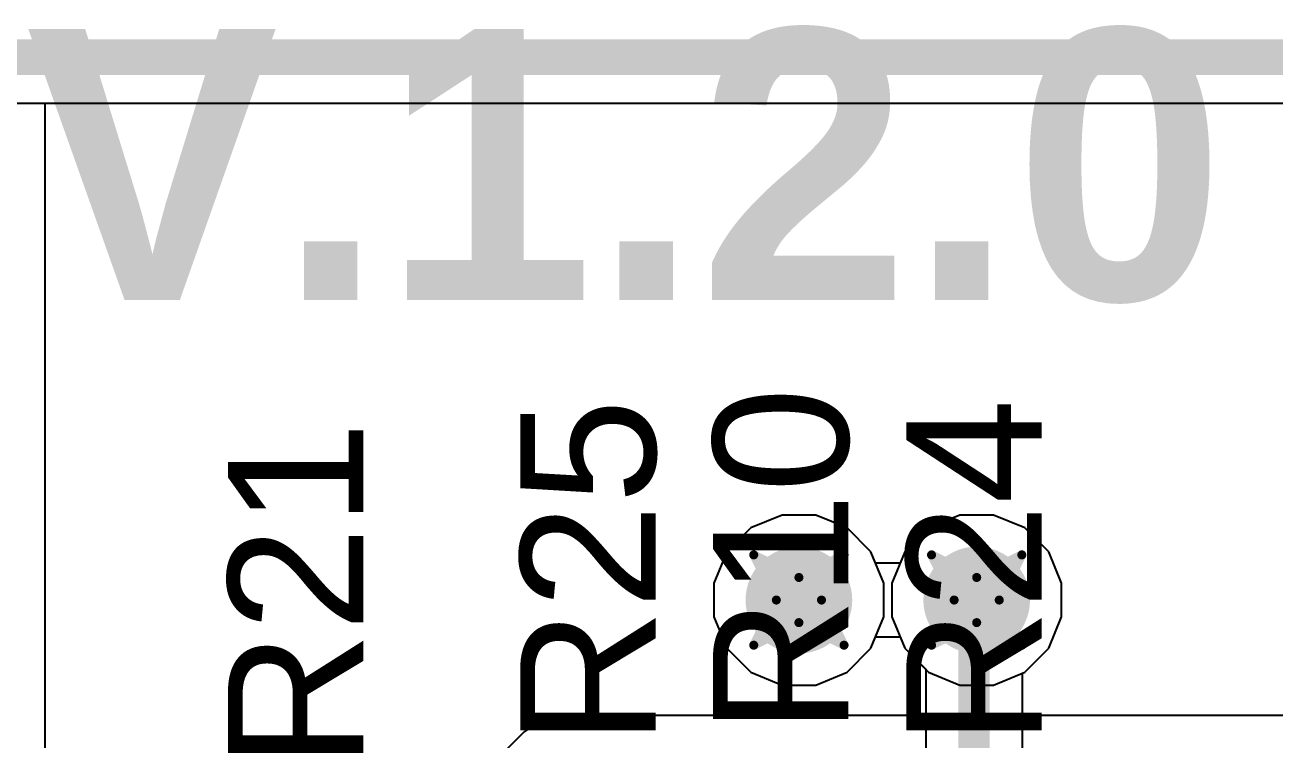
# Model space of a CAD drawing. Header units: inches. Extents: x -3 to 488, y -11 to 93.
# Drawn here: x 70.89 to 77.92, y 36.73 to 40.75 of the extents above; entities that cross this region are included whole.
import ezdxf

# ---------------------------------------------------------------- set-up
doc = ezdxf.new("R2010")
doc.units = ezdxf.units.IN
for name, color, linetype in [('Board Cutout', 216, 'Continuous'), ('Bottom Layer', 5, 'Continuous'), ('Drill Drawing', 1, 'Continuous'), ('Layer 1', 16, 'Continuous'), ('Layer 2', 76, 'Continuous'), ('Top Layer', 1, 'Continuous'), ('Top Overlay', 2, 'Continuous'), ('Via Holes', 16, 'Continuous')]:
    doc.layers.add(name, color=color, linetype=linetype)
doc.styles.add('Arial', font='', dxfattribs={"height": 0.2})
doc.styles.add('Arial_Bold', font='', dxfattribs={"height": 0.2})
doc.styles.get('Arial').set_extended_font_data('Arial')
doc.styles.get('Arial_Bold').set_extended_font_data('Arial', bold=True)

msp = doc.modelspace()

# ---------------------------------------------------------------- hatches: boundary and pattern name
at = {"layer": 'Bottom Layer'}
h = msp.add_hatch(color=5, dxfattribs=at)
edge = h.paths.add_edge_path()
edge.add_arc((75.2424, 37.5176), 0.3, 0, 360)
h = msp.add_hatch(color=5, dxfattribs=at)
edge = h.paths.add_edge_path()
edge.add_arc((76.2424, 37.5176), 0.3, 0, 360)
at = {"layer": 'Layer 1'}
h = msp.add_hatch(color=16, dxfattribs=at)
edge = h.paths.add_edge_path()
edge.add_arc((75.2424, 37.5176), 0.3, 0, 360)
h = msp.add_hatch(color=16, dxfattribs=at)
edge = h.paths.add_edge_path()
edge.add_arc((76.2424, 37.5176), 0.3, 0, 360)
at = {"layer": 'Layer 2'}
h = msp.add_hatch(color=76, dxfattribs=at)
edge = h.paths.add_edge_path()
edge.add_arc((75.2424, 37.5176), 0.3, 0, 360)
h = msp.add_hatch(color=76, dxfattribs=at)
edge = h.paths.add_edge_path()
edge.add_arc((76.2424, 37.5176), 0.3, 0, 360)
at = {"layer": 'Top Layer'}
h = msp.add_hatch(color=1, dxfattribs=at)
edge = h.paths.add_edge_path()
edge.add_arc((75.2424, 37.5176), 0.3, 0, 360)
h = msp.add_hatch(color=1, dxfattribs=at)
edge = h.paths.add_edge_path()
edge.add_arc((76.2424, 37.5176), 0.3, 0, 360)
at = {"layer": 'Via Holes'}
h = msp.add_hatch(color=7, dxfattribs=at)
edge = h.paths.add_edge_path()
edge.add_arc((75.2424, 37.5176), 0.15, 0, 360)
h = msp.add_hatch(color=7, dxfattribs=at)
edge = h.paths.add_edge_path()
edge.add_arc((76.2424, 37.5176), 0.15, 0, 360)

# ---------------------------------------------------------------- linework, layer by layer
at = {"layer": 'Board Cutout'}
msp.add_lwpolyline([(62.0902, 40.5698, 0.2, 0.2, 0), (79.49, 40.5698, 0.2, 0.2, 0)], format="xyseb", dxfattribs=at)
at = {"layer": 'Bottom Layer'}
for p, q in [((71.0016, 35.4816), (71.0016, 40.3108)), ((71.0016, 40.3108), (79.3827, 40.3108)), ((75.1474, 37.9954), (74.9718, 37.9227)), ((75.3375, 37.9954), (75.1474, 37.9954)), ((75.5131, 37.9227), (75.3375, 37.9954)), ((74.9718, 37.9227), (74.8374, 37.7883)), ((75.6475, 37.7883), (75.5131, 37.9227)), ((74.8374, 37.7883), (74.7646, 37.6127)), ((75.7202, 37.6127), (75.6475, 37.7883)), ((74.7646, 37.6127), (74.7646, 37.4226)), ((75.7202, 37.4226), (75.7202, 37.6127)), ((74.7646, 37.4226), (74.8374, 37.247)), ((75.6475, 37.247), (75.7202, 37.4226)), ((74.8374, 37.247), (74.9718, 37.1126)), ((75.5131, 37.1126), (75.6475, 37.247)), ((74.9718, 37.1126), (75.1474, 37.0398)), ((75.3375, 37.0398), (75.5131, 37.1126)), ((75.1474, 37.0398), (75.3375, 37.0398))]:
    msp.add_line(p, q, dxfattribs=at)
at = {"layer": 'Drill Drawing'}
for points in [[(74.9884, 37.7716, 0.0508, 0.0508, 0), (75.2424, 37.6446, 0.0508, 0.0508, 0)], [(74.9884, 37.7716, 0.0508, 0.0508, 0), (75.1154, 37.5176, 0.0508, 0.0508, 0)], [(75.2424, 37.6446, 0.0508, 0.0508, 0), (75.4964, 37.7716, 0.0508, 0.0508, 0)], [(75.3694, 37.5176, 0.0508, 0.0508, 0), (75.4964, 37.7716, 0.0508, 0.0508, 0)], [(75.9884, 37.7716, 0.0508, 0.0508, 0), (76.2424, 37.6446, 0.0508, 0.0508, 0)], [(75.9884, 37.7716, 0.0508, 0.0508, 0), (76.1154, 37.5176, 0.0508, 0.0508, 0)], [(76.2424, 37.6446, 0.0508, 0.0508, 0), (76.4964, 37.7716, 0.0508, 0.0508, 0)], [(76.3694, 37.5176, 0.0508, 0.0508, 0), (76.4964, 37.7716, 0.0508, 0.0508, 0)], [(74.9884, 37.2636, 0.0508, 0.0508, 0), (75.1154, 37.5176, 0.0508, 0.0508, 0)], [(75.3694, 37.5176, 0.0508, 0.0508, 0), (75.4964, 37.2636, 0.0508, 0.0508, 0)], [(75.9884, 37.2636, 0.0508, 0.0508, 0), (76.1154, 37.5176, 0.0508, 0.0508, 0)], [(76.3694, 37.5176, 0.0508, 0.0508, 0), (76.4964, 37.2636, 0.0508, 0.0508, 0)], [(74.9884, 37.2636, 0.0508, 0.0508, 0), (75.2424, 37.3906, 0.0508, 0.0508, 0)], [(75.2424, 37.3906, 0.0508, 0.0508, 0), (75.4964, 37.2636, 0.0508, 0.0508, 0)], [(75.9884, 37.2636, 0.0508, 0.0508, 0), (76.2424, 37.3906, 0.0508, 0.0508, 0)], [(76.2424, 37.3906, 0.0508, 0.0508, 0), (76.4964, 37.2636, 0.0508, 0.0508, 0)]]:
    msp.add_lwpolyline(points, format="xyseb", dxfattribs=at)
for points in [[(74.9757, 37.7716, 0.0254, 0.0254, 1), (75.0011, 37.7716, 0.0254, 0.0254, 1)], [(74.9757, 37.7716, 0.0254, 0.0254, 1), (75.0011, 37.7716, 0.0254, 0.0254, 1)], [(75.4837, 37.7716, 0.0254, 0.0254, 1), (75.5091, 37.7716, 0.0254, 0.0254, 1)], [(75.4837, 37.7716, 0.0254, 0.0254, 1), (75.5091, 37.7716, 0.0254, 0.0254, 1)], [(75.9757, 37.7716, 0.0254, 0.0254, 1), (76.0011, 37.7716, 0.0254, 0.0254, 1)], [(75.9757, 37.7716, 0.0254, 0.0254, 1), (76.0011, 37.7716, 0.0254, 0.0254, 1)], [(76.4837, 37.7716, 0.0254, 0.0254, 1), (76.5091, 37.7716, 0.0254, 0.0254, 1)], [(76.4837, 37.7716, 0.0254, 0.0254, 1), (76.5091, 37.7716, 0.0254, 0.0254, 1)], [(75.2297, 37.6446, 0.0254, 0.0254, 1), (75.2551, 37.6446, 0.0254, 0.0254, 1)], [(75.2297, 37.6446, 0.0254, 0.0254, 1), (75.2551, 37.6446, 0.0254, 0.0254, 1)], [(76.2297, 37.6446, 0.0254, 0.0254, 1), (76.2551, 37.6446, 0.0254, 0.0254, 1)], [(76.2297, 37.6446, 0.0254, 0.0254, 1), (76.2551, 37.6446, 0.0254, 0.0254, 1)], [(75.1027, 37.5176, 0.0254, 0.0254, 1), (75.1281, 37.5176, 0.0254, 0.0254, 1)], [(75.1027, 37.5176, 0.0254, 0.0254, 1), (75.1281, 37.5176, 0.0254, 0.0254, 1)], [(75.3567, 37.5176, 0.0254, 0.0254, 1), (75.3821, 37.5176, 0.0254, 0.0254, 1)], [(75.3567, 37.5176, 0.0254, 0.0254, 1), (75.3821, 37.5176, 0.0254, 0.0254, 1)], [(76.1027, 37.5176, 0.0254, 0.0254, 1), (76.1281, 37.5176, 0.0254, 0.0254, 1)], [(76.1027, 37.5176, 0.0254, 0.0254, 1), (76.1281, 37.5176, 0.0254, 0.0254, 1)], [(76.3567, 37.5176, 0.0254, 0.0254, 1), (76.3821, 37.5176, 0.0254, 0.0254, 1)], [(76.3567, 37.5176, 0.0254, 0.0254, 1), (76.3821, 37.5176, 0.0254, 0.0254, 1)], [(75.2297, 37.3906, 0.0254, 0.0254, 1), (75.2551, 37.3906, 0.0254, 0.0254, 1)], [(75.2297, 37.3906, 0.0254, 0.0254, 1), (75.2551, 37.3906, 0.0254, 0.0254, 1)], [(76.2297, 37.3906, 0.0254, 0.0254, 1), (76.2551, 37.3906, 0.0254, 0.0254, 1)], [(76.2297, 37.3906, 0.0254, 0.0254, 1), (76.2551, 37.3906, 0.0254, 0.0254, 1)], [(74.9757, 37.2636, 0.0254, 0.0254, 1), (75.0011, 37.2636, 0.0254, 0.0254, 1)], [(74.9757, 37.2636, 0.0254, 0.0254, 1), (75.0011, 37.2636, 0.0254, 0.0254, 1)], [(75.4837, 37.2636, 0.0254, 0.0254, 1), (75.5091, 37.2636, 0.0254, 0.0254, 1)], [(75.4837, 37.2636, 0.0254, 0.0254, 1), (75.5091, 37.2636, 0.0254, 0.0254, 1)], [(75.9757, 37.2636, 0.0254, 0.0254, 1), (76.0011, 37.2636, 0.0254, 0.0254, 1)], [(75.9757, 37.2636, 0.0254, 0.0254, 1), (76.0011, 37.2636, 0.0254, 0.0254, 1)], [(76.4837, 37.2636, 0.0254, 0.0254, 1), (76.5091, 37.2636, 0.0254, 0.0254, 1)], [(76.4837, 37.2636, 0.0254, 0.0254, 1), (76.5091, 37.2636, 0.0254, 0.0254, 1)]]:
    msp.add_lwpolyline(points, format="xyseb", close=True, dxfattribs=at)
at = {"layer": 'Layer 1'}
for p, q in [((70.1033, 40.3108), (79.3827, 40.3108)), ((76.1474, 37.9954), (75.9718, 37.9227)), ((76.3375, 37.9954), (76.1474, 37.9954)), ((76.5131, 37.9227), (76.3375, 37.9954)), ((75.9718, 37.9227), (75.8374, 37.7883)), ((76.6475, 37.7883), (76.5131, 37.9227)), ((75.8374, 37.7883), (75.7646, 37.6127)), ((76.7202, 37.6127), (76.6475, 37.7883)), ((75.7646, 37.6127), (75.7646, 37.4226)), ((76.7202, 37.4226), (76.7202, 37.6127)), ((75.7646, 37.4226), (75.8374, 37.247)), ((76.6475, 37.247), (76.7202, 37.4226)), ((75.8374, 37.247), (75.9718, 37.1126)), ((76.5131, 37.1126), (76.6475, 37.247)), ((75.9718, 37.1126), (76.1474, 37.0398)), ((76.3375, 37.0398), (76.5131, 37.1126)), ((76.1474, 37.0398), (76.3375, 37.0398)), ((73.9158, 36.8679), (73.7973, 36.8443)), ((92.9178, 36.8679), (73.9158, 36.8679)), ((73.6969, 36.7772), (72.1722, 35.2525)), ((73.7973, 36.8443), (73.6969, 36.7772)), ((73.6969, 36.7772), (73.6969, 36.7772))]:
    msp.add_line(p, q, dxfattribs=at)
at = {"layer": 'Layer 2'}
for p, q in [((70.1033, 40.3108), (79.3827, 40.3108)), ((75.1474, 37.9954), (74.9718, 37.9227)), ((75.3375, 37.9954), (75.1474, 37.9954)), ((75.5131, 37.9227), (75.3375, 37.9954)), ((76.1474, 37.9954), (75.9718, 37.9227)), ((76.3375, 37.9954), (76.1474, 37.9954)), ((76.5131, 37.9227), (76.3375, 37.9954)), ((74.9718, 37.9227), (74.8374, 37.7883)), ((75.6475, 37.7883), (75.5131, 37.9227)), ((75.9718, 37.9227), (75.8374, 37.7883)), ((76.6475, 37.7883), (76.5131, 37.9227)), ((74.8374, 37.7883), (74.7646, 37.6127)), ((75.6737, 37.725), (75.6475, 37.7883)), ((75.8374, 37.7883), (75.8112, 37.725)), ((76.7202, 37.6127), (76.6475, 37.7883)), ((75.8112, 37.725), (75.6737, 37.725)), ((74.7646, 37.6127), (74.7646, 37.4226)), ((76.7202, 37.4226), (76.7202, 37.6127)), ((74.7646, 37.4226), (74.8374, 37.247)), ((76.6475, 37.247), (76.7202, 37.4226)), ((75.6475, 37.247), (75.6737, 37.3102)), ((75.6737, 37.3102), (75.8112, 37.3102)), ((75.8112, 37.3102), (75.8374, 37.247)), ((74.8374, 37.247), (74.9718, 37.1126)), ((75.5131, 37.1126), (75.6475, 37.247)), ((75.8374, 37.247), (75.9718, 37.1126)), ((76.5131, 37.1126), (76.6475, 37.247)), ((74.9718, 37.1126), (75.1474, 37.0398)), ((75.3375, 37.0398), (75.5131, 37.1126)), ((75.9718, 37.1126), (76.1474, 37.0398)), ((76.3375, 37.0398), (76.5131, 37.1126)), ((75.1474, 37.0398), (75.3375, 37.0398)), ((76.1474, 37.0398), (76.3375, 37.0398))]:
    msp.add_line(p, q, dxfattribs=at)
at = {"layer": 'Top Layer'}
for p, q in [((70.3048, 40.3108), (79.3827, 40.3108)), ((76.1474, 37.9954), (75.9718, 37.9227)), ((76.3375, 37.9954), (76.1474, 37.9954)), ((76.5131, 37.9227), (76.3375, 37.9954)), ((75.9718, 37.9227), (75.8374, 37.7883)), ((76.6475, 37.7883), (76.5131, 37.9227)), ((75.8374, 37.7883), (75.7646, 37.6127)), ((76.7202, 37.6127), (76.6475, 37.7883)), ((75.7646, 37.6127), (75.7646, 37.4226)), ((76.7202, 37.4226), (76.7202, 37.6127)), ((75.7646, 37.4226), (75.8374, 37.247)), ((76.6475, 37.247), (76.7202, 37.4226)), ((75.8374, 37.247), (75.9555, 37.1289)), ((76.5131, 37.1126), (76.6475, 37.247)), ((75.9555, 37.1289), (75.9555, 36.4299)), ((76.4993, 37.1069), (76.5131, 37.1126)), ((76.4993, 36.4299), (76.4993, 37.1069))]:
    msp.add_line(p, q, dxfattribs=at)
for points in [[(76.2274, 37.5026, 0.1778, 0.1778, 0), (76.2424, 37.5176, 0.1778, 0.1778, 0)], [(76.2274, 36.0235, 0.1778, 0.1778, 0), (76.2274, 37.5026, 0.1778, 0.1778, 0)]]:
    msp.add_lwpolyline(points, format="xyseb", dxfattribs=at)
for points in [[(76.183, 37.5026, 0.0889, 0.0889, 1), (76.2719, 37.5026, 0.0889, 0.0889, 1)], [(76.183, 37.5026, 0.0889, 0.0889, 1), (76.2719, 37.5026, 0.0889, 0.0889, 1)], [(76.198, 37.5176, 0.0889, 0.0889, 1), (76.2869, 37.5176, 0.0889, 0.0889, 1)]]:
    msp.add_lwpolyline(points, format="xyseb", close=True, dxfattribs=at)

# ---------------------------------------------------------------- texts
at = {"layer": 'Top Overlay'}
for s, height, rotation, style, p in [('V.1.2.0', 1.524, 360, 'Arial_Bold', (70.8932, 39.2043)), ('R25', 0.762, 90, 'Arial', (74.4366, 36.6976)), ('R10', 0.762, 90, 'Arial', (75.5209, 36.7611)), ('R24', 0.762, 90, 'Arial', (76.6083, 36.6976)), ('R21', 0.762, 90, 'Arial', (72.7929, 36.5706))]:
    msp.add_text(s, height=height, rotation=rotation, dxfattribs=dict(at, style=style)).set_placement(p)

doc.saveas('drawing.dxf')
